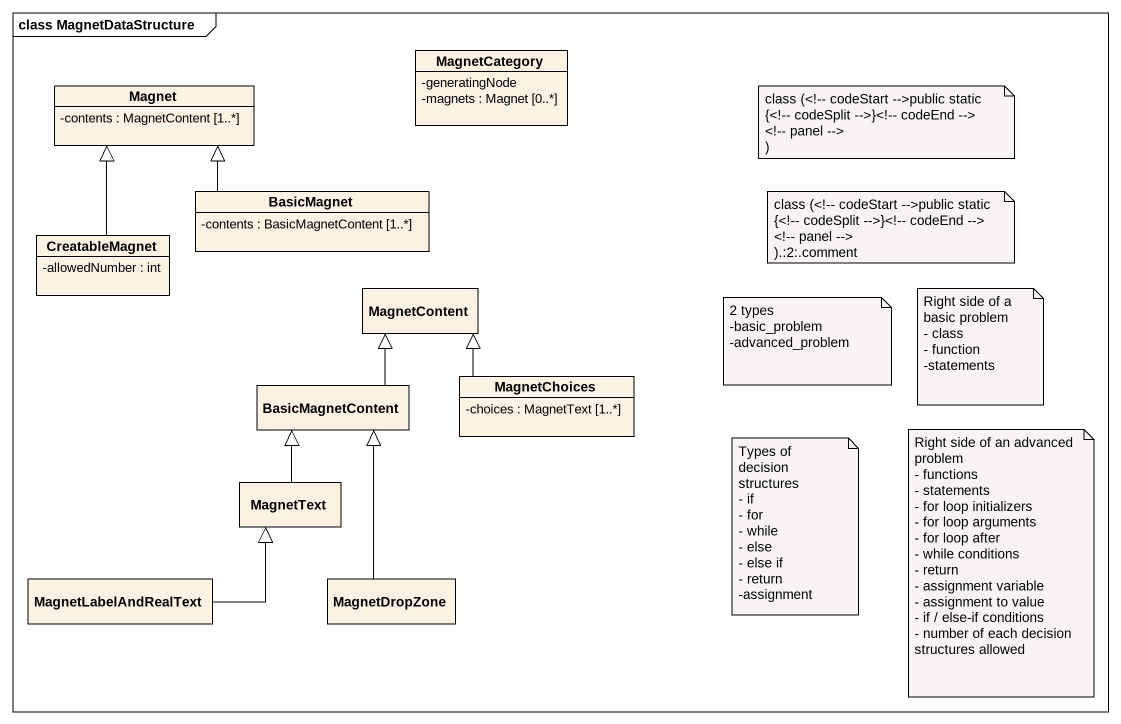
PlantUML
@startuml
mainframe class MagnetDataStructure
hide circle
hide empty members
skinparam classAttributeIconSize 0
class Magnet {
  -contents : MagnetContent [1..*]
}
class MagnetCategory {
  -generatingNode
  -magnets : Magnet [0..*]
}
class BasicMagnet {
  -contents : BasicMagnetContent [1..*]
}
class CreatableMagnet {
  -allowedNumber : int
}
class MagnetContent
class MagnetChoices {
  -choices : MagnetText [1..*]
}
class BasicMagnetContent
class MagnetText
class MagnetLabelAndRealText
class MagnetDropZone
BasicMagnet -up-|> Magnet
CreatableMagnet -up-|> Magnet
MagnetChoices -up-|> MagnetContent
BasicMagnetContent -up-|> MagnetContent
MagnetText -up-|> BasicMagnetContent
MagnetLabelAndRealText -right-|> MagnetText
MagnetDropZone -up-|> BasicMagnetContent
note as N1
  class (<!~-- codeStart ~-->public static {<!~-- codeSplit ~-->}<!~-- codeEnd ~-->
  <!~-- panel ~-->
  )
end note
note as N2
  class (<!~-- codeStart ~-->public static {<!~-- codeSplit ~-->}<!~-- codeEnd ~-->
  <!~-- panel ~-->
  ).:2:.comment
end note
note as N3
  2 types
  -basic_problem
  -advanced_problem
end note
note as N4
  Right side of a basic problem
  - class
  - function
  -statements
end note
note as N5
  Types of decision structures
  - if
  - for
  - while
  - else
  - else if
  - return
  -assignment
end note
note as N6
  Right side of an advanced problem
  - functions
  - statements
  - for loop initializers
  - for loop arguments
  - for loop after
  - while conditions
  - return
  - assignment variable
  - assignment to value
  - if / else-if conditions
  - number of each decision structures allowed
end note
@enduml
